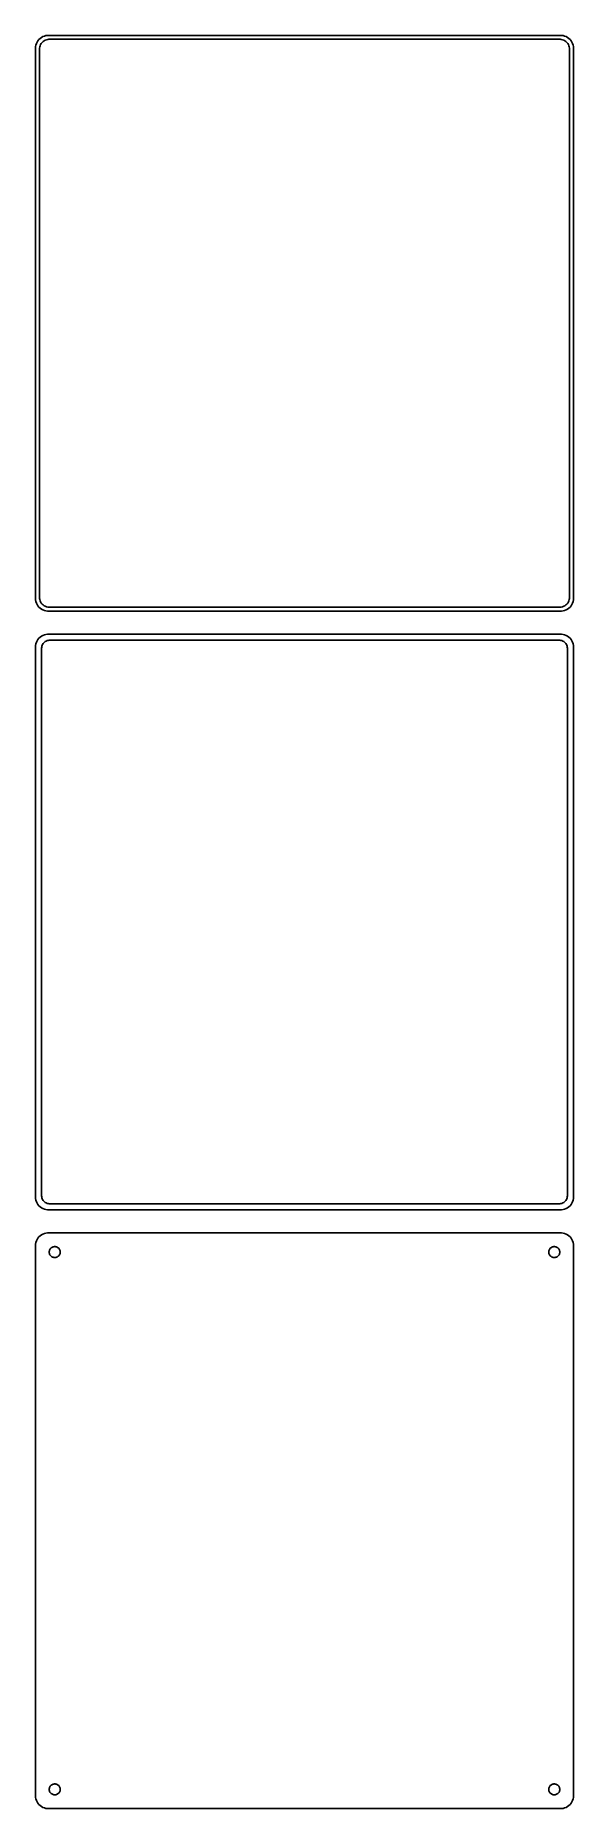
# Model space of a CAD drawing. Header units: metres. Extents: x -105 to 105, y 590 to 1282.
import ezdxf

# ---------------------------------------------------------------- set-up
doc = ezdxf.new("R2010")
doc.units = ezdxf.units.M

msp = doc.modelspace()

# ---------------------------------------------------------------- linework, layer by layer
for p, q in [((-102.129, 1282.02), (-102.679, 1281.72)), ((-101.545, 1282.26), (-102.129, 1282.02)), ((-100.937, 1282.41), (-101.545, 1282.26)), ((-100.314, 1282.49), (-100.937, 1282.41)), ((100.314, 1282.49), (-100.314, 1282.49)), ((100.937, 1282.41), (100.314, 1282.49)), ((101.545, 1282.26), (100.937, 1282.41)), ((102.129, 1282.02), (101.545, 1282.26)), ((102.679, 1281.72), (102.129, 1282.02)), ((-104.961, 1278.13), (-105, 1277.5)), ((-105, 1277.5), (-105, 1062.5)), ((-104.843, 1278.74), (-104.961, 1278.13)), ((-104.649, 1279.34), (-104.843, 1278.74)), ((-104.382, 1279.91), (-104.649, 1279.34)), ((-104.045, 1280.44), (-104.382, 1279.91)), ((-103.645, 1280.92), (-104.045, 1280.44)), ((-103.187, 1281.35), (-103.645, 1280.92)), ((-103.5, 1277), (-103.468, 1277.5)), ((-103.5, 1063), (-103.5, 1277)), ((-103.468, 1277.5), (-103.374, 1277.99)), ((-103.374, 1277.99), (-103.219, 1278.47)), ((-103.219, 1278.47), (-103.005, 1278.93)), ((-102.679, 1281.72), (-103.187, 1281.35)), ((-103.005, 1278.93), (-102.736, 1279.35)), ((-102.736, 1279.35), (-102.416, 1279.74)), ((-102.416, 1279.74), (-102.05, 1280.08)), ((-102.05, 1280.08), (-101.643, 1280.38)), ((-101.643, 1280.38), (-101.203, 1280.62)), ((-101.203, 1280.62), (-100.736, 1280.8)), ((-100.736, 1280.8), (-100.25, 1280.93)), ((-100.25, 1280.93), (-99.7512, 1280.99)), ((-99.7512, 1280.99), (99.7512, 1280.99)), ((99.7512, 1280.99), (100.25, 1280.93)), ((100.25, 1280.93), (100.736, 1280.8)), ((100.736, 1280.8), (101.203, 1280.62)), ((101.203, 1280.62), (101.643, 1280.38)), ((101.643, 1280.38), (102.05, 1280.08)), ((102.05, 1280.08), (102.416, 1279.74)), ((102.416, 1279.74), (102.736, 1279.35)), ((103.187, 1281.35), (102.679, 1281.72)), ((102.736, 1279.35), (103.005, 1278.93)), ((103.005, 1278.93), (103.219, 1278.47)), ((103.645, 1280.92), (103.187, 1281.35)), ((103.219, 1278.47), (103.374, 1277.99)), ((103.374, 1277.99), (103.468, 1277.5)), ((103.468, 1277.5), (103.5, 1277)), ((103.5, 1277), (103.5, 1063)), ((104.045, 1280.44), (103.645, 1280.92)), ((104.382, 1279.91), (104.045, 1280.44)), ((104.649, 1279.34), (104.382, 1279.91)), ((104.843, 1278.74), (104.649, 1279.34)), ((104.961, 1278.13), (104.843, 1278.74)), ((105, 1277.5), (104.961, 1278.13)), ((105, 1062.5), (105, 1277.5)), ((-105, 1062.5), (-104.961, 1061.87)), ((-104.961, 1061.87), (-104.843, 1061.26)), ((-104.843, 1061.26), (-104.649, 1060.66)), ((-104.649, 1060.66), (-104.382, 1060.09)), ((-103.468, 1062.5), (-103.5, 1063)), ((-103.374, 1062.01), (-103.468, 1062.5)), ((-103.219, 1061.53), (-103.374, 1062.01)), ((-103.005, 1061.07), (-103.219, 1061.53)), ((-102.736, 1060.65), (-103.005, 1061.07)), ((-102.416, 1060.26), (-102.736, 1060.65)), ((-102.05, 1059.92), (-102.416, 1060.26)), ((102.416, 1060.26), (102.05, 1059.92)), ((102.736, 1060.65), (102.416, 1060.26)), ((103.005, 1061.07), (102.736, 1060.65)), ((103.219, 1061.53), (103.005, 1061.07)), ((103.374, 1062.01), (103.219, 1061.53)), ((103.468, 1062.5), (103.374, 1062.01)), ((103.5, 1063), (103.468, 1062.5)), ((104.382, 1060.09), (104.649, 1060.66)), ((104.649, 1060.66), (104.843, 1061.26)), ((104.843, 1061.26), (104.961, 1061.87)), ((104.961, 1061.87), (105, 1062.5)), ((-104.382, 1060.09), (-104.045, 1059.56)), ((-104.045, 1059.56), (-103.645, 1059.08)), ((-103.645, 1059.08), (-103.187, 1058.65)), ((-103.187, 1058.65), (-102.679, 1058.28)), ((-102.679, 1058.28), (-102.129, 1057.98)), ((-102.129, 1057.98), (-101.545, 1057.74)), ((-101.643, 1059.62), (-102.05, 1059.92)), ((-101.203, 1059.38), (-101.643, 1059.62)), ((-101.545, 1057.74), (-100.937, 1057.59)), ((-100.736, 1059.2), (-101.203, 1059.38)), ((-100.937, 1057.59), (-100.314, 1057.51)), ((-100.25, 1059.07), (-100.736, 1059.2)), ((-100.314, 1057.51), (100.314, 1057.51)), ((-99.7512, 1059.01), (-100.25, 1059.07)), ((99.7512, 1059.01), (-99.7512, 1059.01)), ((100.25, 1059.07), (99.7512, 1059.01)), ((100.736, 1059.2), (100.25, 1059.07)), ((100.314, 1057.51), (100.937, 1057.59)), ((101.203, 1059.38), (100.736, 1059.2)), ((100.937, 1057.59), (101.545, 1057.74)), ((101.643, 1059.62), (101.203, 1059.38)), ((101.545, 1057.74), (102.129, 1057.98)), ((102.05, 1059.92), (101.643, 1059.62)), ((102.129, 1057.98), (102.679, 1058.28)), ((102.679, 1058.28), (103.187, 1058.65)), ((103.187, 1058.65), (103.645, 1059.08)), ((103.645, 1059.08), (104.045, 1059.56)), ((104.045, 1059.56), (104.382, 1060.09)), ((-104.045, 1046.44), (-104.382, 1045.91)), ((-103.645, 1046.92), (-104.045, 1046.44)), ((-103.187, 1047.35), (-103.645, 1046.92)), ((-102.679, 1047.72), (-103.187, 1047.35)), ((-102.129, 1048.02), (-102.679, 1047.72)), ((-101.545, 1048.26), (-102.129, 1048.02)), ((-100.937, 1048.41), (-101.545, 1048.26)), ((-100.314, 1048.49), (-100.937, 1048.41)), ((100.314, 1048.49), (-100.314, 1048.49)), ((100.937, 1048.41), (100.314, 1048.49)), ((101.545, 1048.26), (100.937, 1048.41)), ((102.129, 1048.02), (101.545, 1048.26)), ((102.679, 1047.72), (102.129, 1048.02)), ((103.187, 1047.35), (102.679, 1047.72)), ((103.645, 1046.92), (103.187, 1047.35)), ((104.045, 1046.44), (103.645, 1046.92)), ((104.382, 1045.91), (104.045, 1046.44)), ((-104.961, 1044.13), (-105, 1043.5)), ((-105, 1043.5), (-105, 828.5)), ((-104.843, 1044.74), (-104.961, 1044.13)), ((-104.649, 1045.34), (-104.843, 1044.74)), ((-104.382, 1045.91), (-104.649, 1045.34)), ((-102.613, 1043), (-102.588, 1043.39)), ((-102.613, 829), (-102.613, 1043)), ((-102.588, 1043.39), (-102.515, 1043.77)), ((-102.515, 1043.77), (-102.394, 1044.15)), ((-102.394, 1044.15), (-102.228, 1044.5)), ((-102.228, 1044.5), (-102.018, 1044.83)), ((-102.018, 1044.83), (-101.769, 1045.13)), ((-101.769, 1045.13), (-101.484, 1045.4)), ((-101.484, 1045.4), (-101.168, 1045.63)), ((-101.168, 1045.63), (-100.825, 1045.82)), ((-100.825, 1045.82), (-100.462, 1045.96)), ((-100.462, 1045.96), (-100.083, 1046.06)), ((-100.083, 1046.06), (-99.6955, 1046.11)), ((-99.6955, 1046.11), (99.6955, 1046.11)), ((99.6955, 1046.11), (100.083, 1046.06)), ((100.083, 1046.06), (100.462, 1045.96)), ((100.462, 1045.96), (100.825, 1045.82)), ((100.825, 1045.82), (101.168, 1045.63)), ((101.168, 1045.63), (101.484, 1045.4)), ((101.484, 1045.4), (101.769, 1045.13)), ((101.769, 1045.13), (102.018, 1044.83)), ((102.018, 1044.83), (102.228, 1044.5)), ((102.228, 1044.5), (102.394, 1044.15)), ((102.394, 1044.15), (102.515, 1043.77)), ((102.515, 1043.77), (102.588, 1043.39)), ((102.588, 1043.39), (102.613, 1043)), ((102.613, 1043), (102.613, 829)), ((104.649, 1045.34), (104.382, 1045.91)), ((104.843, 1044.74), (104.649, 1045.34)), ((104.961, 1044.13), (104.843, 1044.74)), ((105, 1043.5), (104.961, 1044.13)), ((105, 828.5), (105, 1043.5)), ((-105, 828.5), (-104.961, 827.873)), ((-104.961, 827.873), (-104.843, 827.257)), ((-104.843, 827.257), (-104.649, 826.659)), ((-104.649, 826.659), (-104.382, 826.091)), ((-104.382, 826.091), (-104.045, 825.561)), ((-104.045, 825.561), (-103.645, 825.077)), ((-103.645, 825.077), (-103.187, 824.647)), ((-103.187, 824.647), (-102.679, 824.278)), ((-102.588, 828.61), (-102.613, 829)), ((-102.515, 828.226), (-102.588, 828.61)), ((-102.394, 827.854), (-102.515, 828.226)), ((-102.228, 827.5), (-102.394, 827.854)), ((-102.018, 827.17), (-102.228, 827.5)), ((-101.769, 826.869), (-102.018, 827.17)), ((-101.484, 826.601), (-101.769, 826.869)), ((-101.168, 826.372), (-101.484, 826.601)), ((-100.825, 826.183), (-101.168, 826.372)), ((-100.462, 826.039), (-100.825, 826.183)), ((-100.083, 825.942), (-100.462, 826.039)), ((-99.6955, 825.893), (-100.083, 825.942)), ((99.6955, 825.893), (-99.6955, 825.893)), ((100.083, 825.942), (99.6955, 825.893)), ((100.462, 826.039), (100.083, 825.942)), ((100.825, 826.183), (100.462, 826.039)), ((101.168, 826.372), (100.825, 826.183)), ((101.484, 826.601), (101.168, 826.372)), ((101.769, 826.869), (101.484, 826.601)), ((102.018, 827.17), (101.769, 826.869)), ((102.228, 827.5), (102.018, 827.17)), ((102.394, 827.854), (102.228, 827.5)), ((102.515, 828.226), (102.394, 827.854)), ((102.588, 828.61), (102.515, 828.226)), ((102.613, 829), (102.588, 828.61)), ((102.679, 824.278), (103.187, 824.647)), ((103.187, 824.647), (103.645, 825.077)), ((103.645, 825.077), (104.045, 825.561)), ((104.045, 825.561), (104.382, 826.091)), ((104.382, 826.091), (104.649, 826.659)), ((104.649, 826.659), (104.843, 827.257)), ((104.843, 827.257), (104.961, 827.873)), ((104.961, 827.873), (105, 828.5)), ((-102.679, 824.278), (-102.129, 823.976)), ((-102.129, 823.976), (-101.545, 823.745)), ((-101.545, 823.745), (-100.937, 823.589)), ((-100.937, 823.589), (-100.314, 823.51)), ((-100.314, 823.51), (100.314, 823.51)), ((100.314, 823.51), (100.937, 823.589)), ((100.937, 823.589), (101.545, 823.745)), ((101.545, 823.745), (102.129, 823.976)), ((102.129, 823.976), (102.679, 824.278)), ((-104.649, 811.341), (-104.843, 810.743)), ((-104.382, 811.909), (-104.649, 811.341)), ((-104.045, 812.439), (-104.382, 811.909)), ((-103.645, 812.923), (-104.045, 812.439)), ((-103.187, 813.353), (-103.645, 812.923)), ((-102.679, 813.722), (-103.187, 813.353)), ((-102.129, 814.024), (-102.679, 813.722)), ((-101.545, 814.255), (-102.129, 814.024)), ((-100.937, 814.411), (-101.545, 814.255)), ((-100.314, 814.49), (-100.937, 814.411)), ((100.314, 814.49), (-100.314, 814.49)), ((100.937, 814.411), (100.314, 814.49)), ((101.545, 814.255), (100.937, 814.411)), ((102.129, 814.024), (101.545, 814.255)), ((102.679, 813.722), (102.129, 814.024)), ((103.187, 813.353), (102.679, 813.722)), ((103.645, 812.923), (103.187, 813.353)), ((104.045, 812.439), (103.645, 812.923)), ((104.382, 811.909), (104.045, 812.439)), ((104.649, 811.341), (104.382, 811.909)), ((104.843, 810.743), (104.649, 811.341)), ((-104.961, 810.127), (-105, 809.5)), ((-105, 809.5), (-105, 594.5)), ((-104.843, 810.743), (-104.961, 810.127)), ((-99.6353, 807), (-99.6185, 807.268)), ((-99.6185, 806.732), (-99.6353, 807)), ((-99.6185, 807.268), (-99.5682, 807.531)), ((-99.5682, 806.469), (-99.6185, 806.732)), ((-99.5682, 807.531), (-99.4853, 807.786)), ((-99.4853, 806.214), (-99.5682, 806.469)), ((-99.4853, 807.786), (-99.3712, 808.029)), ((-99.3712, 805.971), (-99.4853, 806.214)), ((-99.3712, 808.029), (-99.2275, 808.255)), ((-99.2275, 805.745), (-99.3712, 805.971)), ((-99.2275, 808.255), (-99.0566, 808.462)), ((-99.0566, 805.538), (-99.2275, 805.745)), ((-99.0566, 808.462), (-98.8611, 808.645)), ((-98.8611, 805.355), (-99.0566, 805.538)), ((-98.8611, 808.645), (-98.6441, 808.803)), ((-98.6441, 805.197), (-98.8611, 805.355)), ((-98.6441, 808.803), (-98.4092, 808.932)), ((-98.4092, 805.068), (-98.6441, 805.197)), ((-98.4092, 808.932), (-98.1598, 809.031)), ((-98.1598, 804.969), (-98.4092, 805.068)), ((-98.1598, 809.031), (-97.9001, 809.097)), ((-97.9001, 804.903), (-98.1598, 804.969)), ((-97.9001, 809.097), (-97.6341, 809.131)), ((-97.6341, 804.869), (-97.9001, 804.903)), ((-97.6341, 809.131), (-97.3659, 809.131)), ((-97.3659, 804.869), (-97.6341, 804.869)), ((-97.3659, 809.131), (-97.0999, 809.097)), ((-97.0999, 804.903), (-97.3659, 804.869)), ((-97.0999, 809.097), (-96.8401, 809.031)), ((-96.8401, 804.969), (-97.0999, 804.903)), ((-96.8401, 809.031), (-96.5908, 808.932)), ((-96.5908, 805.068), (-96.8401, 804.969)), ((-96.5908, 808.932), (-96.3559, 808.803)), ((-96.3559, 805.197), (-96.5908, 805.068)), ((-96.3559, 808.803), (-96.1389, 808.645)), ((-96.1389, 805.355), (-96.3559, 805.197)), ((-96.1389, 808.645), (-95.9434, 808.462)), ((-95.9434, 805.538), (-96.1389, 805.355)), ((-95.9434, 808.462), (-95.7725, 808.255)), ((-95.7725, 805.745), (-95.9434, 805.538)), ((-95.7725, 808.255), (-95.6288, 808.029)), ((-95.6288, 805.971), (-95.7725, 805.745)), ((-95.6288, 808.029), (-95.5146, 807.786)), ((-95.5146, 806.214), (-95.6288, 805.971)), ((-95.5146, 807.786), (-95.4318, 807.531)), ((-95.4318, 806.469), (-95.5146, 806.214)), ((-95.4318, 807.531), (-95.3815, 807.268)), ((-95.3815, 806.732), (-95.4318, 806.469)), ((-95.3815, 807.268), (-95.3647, 807)), ((-95.3647, 807), (-95.3815, 806.732)), ((95.3647, 807), (95.3815, 807.268)), ((95.3815, 806.732), (95.3647, 807)), ((95.3815, 807.268), (95.4318, 807.531)), ((95.4318, 806.469), (95.3815, 806.732)), ((95.4318, 807.531), (95.5146, 807.786)), ((95.5146, 806.214), (95.4318, 806.469)), ((95.5146, 807.786), (95.6288, 808.029)), ((95.6288, 805.971), (95.5146, 806.214)), ((95.6288, 808.029), (95.7725, 808.255)), ((95.7725, 805.745), (95.6288, 805.971)), ((95.7725, 808.255), (95.9434, 808.462)), ((95.9434, 805.538), (95.7725, 805.745)), ((95.9434, 808.462), (96.1389, 808.645)), ((96.1389, 805.355), (95.9434, 805.538)), ((96.1389, 808.645), (96.3559, 808.803)), ((96.3559, 805.197), (96.1389, 805.355)), ((96.3559, 808.803), (96.5908, 808.932)), ((96.5908, 805.068), (96.3559, 805.197)), ((96.5908, 808.932), (96.8401, 809.031)), ((96.8401, 804.969), (96.5908, 805.068)), ((96.8401, 809.031), (97.0999, 809.097)), ((97.0999, 804.903), (96.8401, 804.969)), ((97.0999, 809.097), (97.3659, 809.131)), ((97.3659, 804.869), (97.0999, 804.903)), ((97.3659, 809.131), (97.6341, 809.131)), ((97.6341, 804.869), (97.3659, 804.869)), ((97.6341, 809.131), (97.9001, 809.097)), ((97.9001, 804.903), (97.6341, 804.869)), ((97.9001, 809.097), (98.1598, 809.031)), ((98.1598, 804.969), (97.9001, 804.903)), ((98.1598, 809.031), (98.4092, 808.932)), ((98.4092, 805.068), (98.1598, 804.969)), ((98.4092, 808.932), (98.6441, 808.803)), ((98.6441, 805.197), (98.4092, 805.068)), ((98.6441, 808.803), (98.8611, 808.645)), ((98.8611, 805.355), (98.6441, 805.197)), ((98.8611, 808.645), (99.0566, 808.462)), ((99.0566, 805.538), (98.8611, 805.355)), ((99.0566, 808.462), (99.2275, 808.255)), ((99.2275, 805.745), (99.0566, 805.538)), ((99.2275, 808.255), (99.3712, 808.029)), ((99.3712, 805.971), (99.2275, 805.745)), ((99.3712, 808.029), (99.4853, 807.786)), ((99.4853, 806.214), (99.3712, 805.971)), ((99.4853, 807.786), (99.5682, 807.531)), ((99.5682, 806.469), (99.4853, 806.214)), ((99.5682, 807.531), (99.6185, 807.268)), ((99.6185, 806.732), (99.5682, 806.469)), ((99.6185, 807.268), (99.6353, 807)), ((99.6353, 807), (99.6185, 806.732)), ((104.961, 810.127), (104.843, 810.743)), ((105, 809.5), (104.961, 810.127)), ((105, 594.5), (105, 809.5)), ((-99.6353, 597), (-99.6185, 597.268)), ((-99.6185, 596.732), (-99.6353, 597)), ((-99.6185, 597.268), (-99.5682, 597.531)), ((-99.5682, 596.469), (-99.6185, 596.732)), ((-99.5682, 597.531), (-99.4853, 597.786)), ((-99.4853, 596.214), (-99.5682, 596.469)), ((-99.4853, 597.786), (-99.3712, 598.029)), ((-99.3712, 595.971), (-99.4853, 596.214)), ((-99.3712, 598.029), (-99.2275, 598.255)), ((-99.2275, 595.745), (-99.3712, 595.971)), ((-99.2275, 598.255), (-99.0566, 598.462)), ((-99.0566, 598.462), (-98.8611, 598.645)), ((-98.8611, 598.645), (-98.6441, 598.803)), ((-98.6441, 598.803), (-98.4092, 598.932)), ((-98.4092, 598.932), (-98.1598, 599.031)), ((-98.1598, 599.031), (-97.9001, 599.097)), ((-97.9001, 599.097), (-97.6341, 599.131)), ((-97.6341, 599.131), (-97.3659, 599.131)), ((-97.3659, 599.131), (-97.0999, 599.097)), ((-97.0999, 599.097), (-96.8401, 599.031)), ((-96.8401, 599.031), (-96.5908, 598.932)), ((-96.5908, 598.932), (-96.3559, 598.803)), ((-96.3559, 598.803), (-96.1389, 598.645)), ((-96.1389, 598.645), (-95.9434, 598.462)), ((-95.9434, 598.462), (-95.7725, 598.255)), ((-95.7725, 598.255), (-95.6288, 598.029)), ((-95.6288, 595.971), (-95.7725, 595.745)), ((-95.6288, 598.029), (-95.5146, 597.786)), ((-95.5146, 596.214), (-95.6288, 595.971)), ((-95.5146, 597.786), (-95.4318, 597.531)), ((-95.4318, 596.469), (-95.5146, 596.214)), ((-95.4318, 597.531), (-95.3815, 597.268)), ((-95.3815, 596.732), (-95.4318, 596.469)), ((-95.3815, 597.268), (-95.3647, 597)), ((-95.3647, 597), (-95.3815, 596.732)), ((95.3647, 597), (95.3815, 597.268)), ((95.3815, 596.732), (95.3647, 597)), ((95.3815, 597.268), (95.4318, 597.531)), ((95.4318, 596.469), (95.3815, 596.732)), ((95.4318, 597.531), (95.5146, 597.786)), ((95.5146, 596.214), (95.4318, 596.469)), ((95.5146, 597.786), (95.6288, 598.029)), ((95.6288, 595.971), (95.5146, 596.214)), ((95.6288, 598.029), (95.7725, 598.255)), ((95.7725, 595.745), (95.6288, 595.971)), ((95.7725, 598.255), (95.9434, 598.462)), ((95.9434, 598.462), (96.1389, 598.645)), ((96.1389, 598.645), (96.3559, 598.803)), ((96.3559, 598.803), (96.5908, 598.932)), ((96.5908, 598.932), (96.8401, 599.031)), ((96.8401, 599.031), (97.0999, 599.097)), ((97.0999, 599.097), (97.3659, 599.131)), ((97.3659, 599.131), (97.6341, 599.131)), ((97.6341, 599.131), (97.9001, 599.097)), ((97.9001, 599.097), (98.1598, 599.031)), ((98.1598, 599.031), (98.4092, 598.932)), ((98.4092, 598.932), (98.6441, 598.803)), ((98.6441, 598.803), (98.8611, 598.645)), ((98.8611, 598.645), (99.0566, 598.462)), ((99.0566, 598.462), (99.2275, 598.255)), ((99.2275, 598.255), (99.3712, 598.029)), ((99.3712, 595.971), (99.2275, 595.745)), ((99.3712, 598.029), (99.4853, 597.786)), ((99.4853, 596.214), (99.3712, 595.971)), ((99.4853, 597.786), (99.5682, 597.531)), ((99.5682, 596.469), (99.4853, 596.214)), ((99.5682, 597.531), (99.6185, 597.268)), ((99.6185, 596.732), (99.5682, 596.469)), ((99.6185, 597.268), (99.6353, 597)), ((99.6353, 597), (99.6185, 596.732)), ((-105, 594.5), (-104.961, 593.873)), ((-104.961, 593.873), (-104.843, 593.257)), ((-104.843, 593.257), (-104.649, 592.659)), ((-104.649, 592.659), (-104.382, 592.091)), ((-104.382, 592.091), (-104.045, 591.561)), ((-104.045, 591.561), (-103.645, 591.077)), ((-103.645, 591.077), (-103.187, 590.647)), ((-103.187, 590.647), (-102.679, 590.278)), ((-102.679, 590.278), (-102.129, 589.976)), ((-102.129, 589.976), (-101.545, 589.745)), ((-101.545, 589.745), (-100.937, 589.589)), ((-100.937, 589.589), (-100.314, 589.51)), ((-100.314, 589.51), (100.314, 589.51)), ((-99.0566, 595.538), (-99.2275, 595.745)), ((-98.8611, 595.355), (-99.0566, 595.538)), ((-98.6441, 595.197), (-98.8611, 595.355)), ((-98.4092, 595.068), (-98.6441, 595.197)), ((-98.1598, 594.969), (-98.4092, 595.068)), ((-97.9001, 594.903), (-98.1598, 594.969)), ((-97.6341, 594.869), (-97.9001, 594.903)), ((-97.3659, 594.869), (-97.6341, 594.869)), ((-97.0999, 594.903), (-97.3659, 594.869)), ((-96.8401, 594.969), (-97.0999, 594.903)), ((-96.5908, 595.068), (-96.8401, 594.969)), ((-96.3559, 595.197), (-96.5908, 595.068)), ((-96.1389, 595.355), (-96.3559, 595.197)), ((-95.9434, 595.538), (-96.1389, 595.355)), ((-95.7725, 595.745), (-95.9434, 595.538)), ((95.9434, 595.538), (95.7725, 595.745)), ((96.1389, 595.355), (95.9434, 595.538)), ((96.3559, 595.197), (96.1389, 595.355)), ((96.5908, 595.068), (96.3559, 595.197)), ((96.8401, 594.969), (96.5908, 595.068)), ((97.0999, 594.903), (96.8401, 594.969)), ((97.3659, 594.869), (97.0999, 594.903)), ((97.6341, 594.869), (97.3659, 594.869)), ((97.9001, 594.903), (97.6341, 594.869)), ((98.1598, 594.969), (97.9001, 594.903)), ((98.4092, 595.068), (98.1598, 594.969)), ((98.6441, 595.197), (98.4092, 595.068)), ((98.8611, 595.355), (98.6441, 595.197)), ((99.0566, 595.538), (98.8611, 595.355)), ((99.2275, 595.745), (99.0566, 595.538)), ((100.314, 589.51), (100.937, 589.589)), ((100.937, 589.589), (101.545, 589.745)), ((101.545, 589.745), (102.129, 589.976)), ((102.129, 589.976), (102.679, 590.278)), ((102.679, 590.278), (103.187, 590.647)), ((103.187, 590.647), (103.645, 591.077)), ((103.645, 591.077), (104.045, 591.561)), ((104.045, 591.561), (104.382, 592.091)), ((104.382, 592.091), (104.649, 592.659)), ((104.649, 592.659), (104.843, 593.257)), ((104.843, 593.257), (104.961, 593.873)), ((104.961, 593.873), (105, 594.5))]:
    msp.add_line(p, q)

doc.saveas('drawing.dxf')
